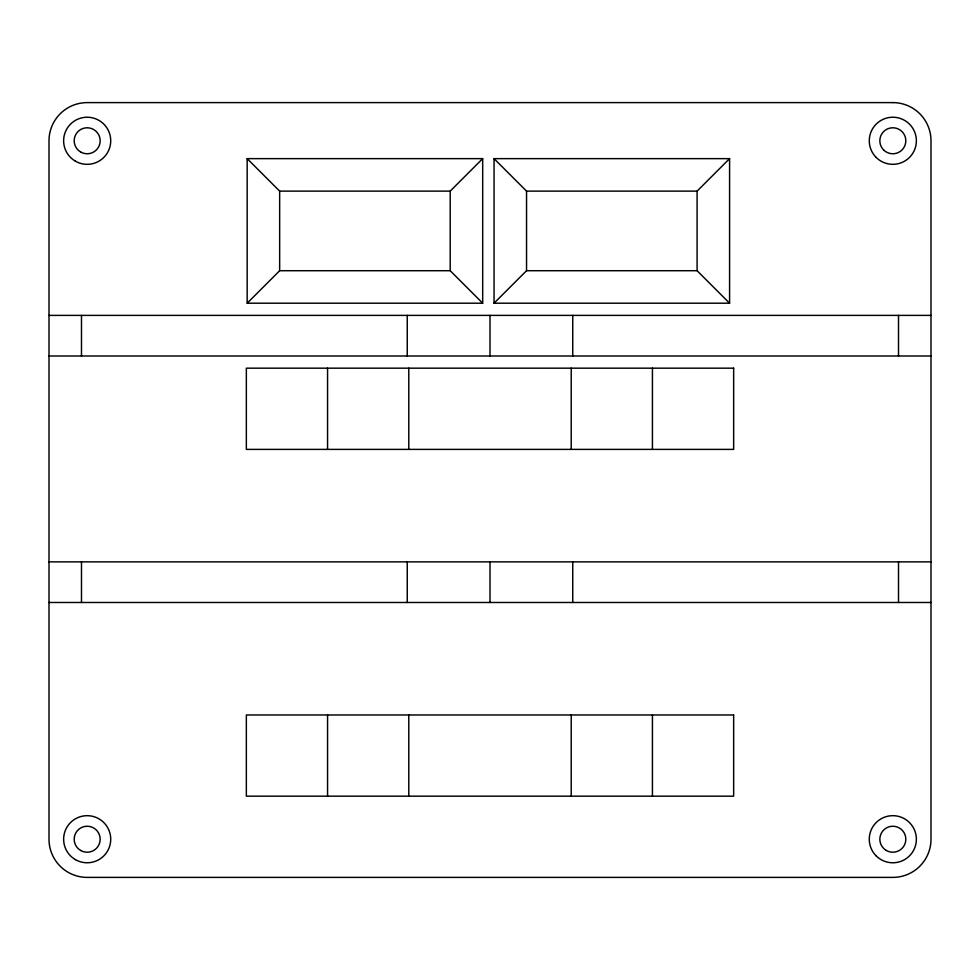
<?xml version="1.0" encoding="UTF-8"?>
<svg xmlns="http://www.w3.org/2000/svg" width="980" height="980" viewBox="0 0 980 980"><rect width="100%" height="100%" fill="white"/><g stroke="black" fill="none" stroke-linecap="round" stroke-linejoin="round"><path stroke-width="1.47" d="M247.168 303.2L279.655 270.713L450.2 270.713L482.687 303.2L482.687 158.638L247.168 158.638L247.168 303.2L482.687 303.2M247.168 158.638L279.655 191.125L450.2 191.125L482.687 158.638M494.055 303.2L526.542 270.713L697.098 270.713L729.586 303.2L729.586 158.638L494.055 158.638L494.055 303.2L729.586 303.2M494.055 158.638L526.542 191.125L697.098 191.125L729.586 158.638M49 315.389L931 315.389M49 355.997L931 355.997M49 561.871L931 561.871M49 602.48L931 602.48M898.513 315.389L898.513 355.997M898.513 561.871L898.513 602.48M697.098 191.125L697.098 270.713M652.435 368.174L652.435 449.391M652.435 714.971L652.435 796.177M572.749 315.389L572.749 355.997M572.749 561.871L572.749 602.48M571.218 368.174L571.218 449.391M571.218 714.971L571.218 796.177M526.542 191.125L526.542 270.713M490 315.389L490 355.997M490 561.871L490 602.48M450.2 191.125L450.2 270.713M408.783 368.174L408.783 449.391M408.783 714.971L408.783 796.177M407.251 315.389L407.251 355.997M407.251 561.871L407.251 602.48M327.565 368.174L327.565 449.391M327.565 714.971L327.565 796.177M279.655 191.125L279.655 270.713M81.487 315.389L81.487 355.997M81.487 561.871L81.487 602.48M892.829 102.606L87.171 102.606A38.171 38.171 0 0 0 49 140.777L49 839.223A38.171 38.171 0 0 0 87.171 877.394L892.829 877.394A38.171 38.171 0 0 0 931 839.223L931 140.777A38.171 38.171 0 0 0 892.829 102.606M733.653 368.174L246.348 368.174L246.348 449.391L733.653 449.391L733.653 368.174M733.653 714.971L246.348 714.971L246.348 796.177L733.653 796.177L733.653 714.971M75.399 161.173A23.557 23.557 0 0 0 110.728 140.777A23.557 23.557 0 0 0 75.399 120.381A23.557 23.557 0 0 0 75.399 161.173M876.169 157.425A23.557 23.557 0 0 0 915.577 146.865A23.557 23.557 0 0 0 886.729 118.029A23.557 23.557 0 0 0 876.169 157.425M876.169 855.883A23.557 23.557 0 0 0 915.577 845.323A23.557 23.557 0 0 0 886.729 816.475A23.557 23.557 0 0 0 876.169 855.883M75.399 859.619A23.557 23.557 0 0 0 110.728 839.223A23.557 23.557 0 0 0 75.399 818.827A23.557 23.557 0 0 0 75.399 859.619M80.678 152.023A12.997 12.997 0 0 0 100.168 140.777A12.997 12.997 0 0 0 80.678 129.519A12.997 12.997 0 0 0 80.678 152.023M883.642 149.965A12.997 12.997 0 0 0 905.385 144.133A12.997 12.997 0 0 0 889.46 128.221A12.997 12.997 0 0 0 883.642 149.965M886.337 850.481A12.997 12.997 0 0 0 905.826 839.223A12.997 12.997 0 0 0 886.337 827.978A12.997 12.997 0 0 0 886.337 850.481M80.678 850.481A12.997 12.997 0 0 0 100.168 839.223A12.997 12.997 0 0 0 80.678 827.978A12.997 12.997 0 0 0 80.678 850.481"/></g></svg>
